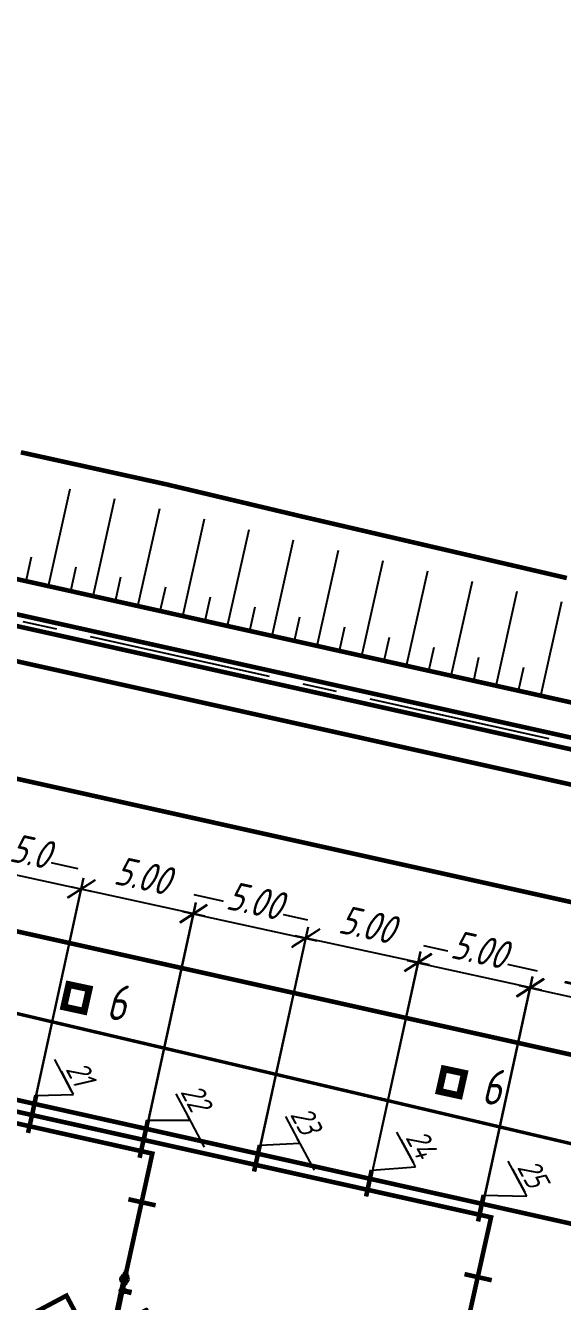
# Model space of a CAD drawing. Extents: x 5370511 to 5386565, y 1010429 to 1053793.
# Drawn here: x 5379871.5 to 5379894.9, y 1039465 to 1039520.7 of the extents above; entities that cross this region are included whole.
import ezdxf
from ezdxf import colors
from ezdxf.entities.mleader import LeaderData, LeaderLine
from ezdxf.math import Vec2, Vec3

# ---------------------------------------------------------------- set-up
doc = ezdxf.new("R2010")
doc.units = 0
doc.header["$PDMODE"] = 32
doc.header["$PDSIZE"] = 0.3
for name, pattern in [('DASHDOTX2', [50.8, 25.4, -12.7, 0, -12.7]), ('осевая2', [12.5, 8, -1.5, 1.5, -1.5]), ('Штрих 2x1', [3, 2, -1])]:
    doc.linetypes.add(name, pattern=pattern)
doc.layers.get('0').update_dxf_attribs({"linetype": 'CONTINUOUS'})
doc.layers.get('DEFPOINTS').update_dxf_attribs({"linetype": 'CONTINUOUS'})
for name, color, linetype in [('3D-MODEL', 7, 'CONTINUOUS'), ('_0', 7, 'CONTINUOUS'), ('V_КП_куст_RED-CNT-MAJ', 7, 'CONTINUOUS'), ('ГП_граница насыпи', 242, 'CONTINUOUS'), ('ГП_обвалование', 7, 'CONTINUOUS'), ('ГП_опоры_схем', 7, 'CONTINUOUS'), ('ГП_ось обвал', 1, 'осевая2'), ('ГП_Ось_проезда', 1, 'DASHDOTX2'), ('ГП_откос', 246, 'CONTINUOUS'), ('ГП_проезд', 114, 'CONTINUOUS'), ('ГП_сооружения', 7, 'CONTINUOUS'), ('ОНиГМ сооружения', 7, 'CONTINUOUS')]:
    doc.layers.add(name, color=color, linetype=linetype)
doc.layers.add('ГП_экспл', color=170, linetype='CONTINUOUS', lineweight=25)
doc.layers.add('ТХ_трубопроводы_дренаж', color=250, linetype='CONTINUOUS', lineweight=35)
doc.styles.add('ГОСТ', font='gost_ful.shx', dxfattribs={"oblique": 15})
doc.styles.add('ГОСТ_НИПИ', font='gost_nipi.shx', dxfattribs={"oblique": 15})
doc.dimstyles.new('Модель М1000-Генплан', dxfattribs={"dimtxt": 1.25, "dimasz": 1, "dimexe": 0.5, "dimexo": 0, "dimgap": 0.5, "dimtad": 1, "dimzin": 0, "dimdsep": 46, "dimtxsty": 'ГОСТ', "dimblk": 'OBLIQUE', "dimcen": 0.09, "dimdle": 0.5, "dimaunit": 1, "dimadec": 0, "dimazin": 0, "dimtfac": 1, "dimtofl": 0, "dimtmove": 1, "dimatfit": 3, "dimldrblk": 'NONE', "dimfxl": 0.18, "dimtfill": 1, "dimtolj": 1, "dimtzin": 0, "dimarcsym": 0})

# ---------------------------------------------------------------- blocks, each defined once
blk = doc.blocks.new('куст_откос')
at = {"layer": 'ГП_откос', "color": 253, "lineweight": 15}
for points, const_width, elevation in [([(61.97033138014376, 14.98424376361072), (60.79288154188544, 14.99515984999016), (57.81419626623392, 15.02277511451393), (55.85106676444411, 15.04097520373762), (53.87440081965178, 15.05930078914389), (51.88405793532729, 15.07775317179039), (50.02366443164647, 15.09500080114231), (49.88167473115027, 15.09699589386582), (47.88481985684484, 15.12505363533273), (45.86699402239174, 15.15340603888035), (44.02229798398912, 15.17932580132037), (43.82298183906823, 15.17887678137049), (41.72465031407773, 15.17414964642376), (39.62995349615812, 15.16943070013076), (37.53888195566833, 15.16471992013976)], 0.2, 49.0104566309019), ([(-5.489759081043303, 9.725621225778013), (-0.3721109107136726, 9.725621226243675), (4.745537259615958, 9.725621226243675), (9.863185431808233, 9.725621226243675), (14.98083360306919, 9.725621226243675), (20.09848177339882, 9.725621225778013), (25.21612994465977, 9.725621226243675), (30.33377811592072, 9.725621225778013), (35.45142628904432, 9.725621225778013), (40.56907446030527, 9.725621226243675), (45.68672263156623, 9.725621225778013), (50.80437080189586, 9.725621225778013), (55.92201897408813, 9.725621226243675), (61.03966714628041, 9.725621225778013), (66.15731531567872, 9.725621225778013)], 0.01, 48.90000000000066)]:
    blk.add_lwpolyline(points, dxfattribs=dict(at, const_width=const_width, elevation=elevation))
at = {"layer": 'ГП_откос', "color": 253, "linetype": 'ByBlock', "lineweight": -3}
for points in [[(39.98083903826773, 9.725621226243675), (39.98083903733641, 14.08130118716508)], [(41.98083947319537, 9.725621225778013), (41.98083947319537, 14.08490567840636)], [(43.98083990812302, 9.725621225778013), (43.98083990626037, 14.08851016871631)], [(45.98084034211934, 9.725621226243675), (45.98084034211934, 14.06656935624778)], [(47.98084077518433, 9.725621225778013), (47.98084077611566, 14.04408780392259)], [(49.98084121011198, 9.725621225778013), (49.98084121197462, 14.02160625252873)], [(51.98084164690226, 9.725621225778013), (51.98084164597094, 14.00660896068439)], [(53.98084208182991, 9.725621225778013), (53.98084207996726, 13.99177542654797)], [(55.98084251675755, 9.725621225778013), (55.9808425148949, 13.97694189148024)], [(57.98084295168519, 9.725621225778013), (57.98084294982255, 13.96210835687816)], [(59.98084338475019, 9.725621226243675), (59.98084338661283, 13.94727482227609)], [(61.98084381967783, 9.725621226243675), (61.98084381967783, 13.93252820381895)], [(38.98083881940693, 9.725621225778013), (38.98083882126957, 10.81409065518528)], [(40.98083925526589, 9.725621225778013), (40.98083925526589, 10.81499177729711)], [(42.98083969112486, 9.725621226243675), (42.98083969019353, 10.81589290034026)], [(44.98084012512118, 9.725621226243675), (44.98084012325853, 10.81366845220327)], [(46.98084055818617, 9.725621225778013), (46.9808405591175, 10.80804806435481)], [(48.98084099311382, 9.725621225778013), (48.98084099497646, 10.80242767650634)], [(50.98084142804146, 9.725621225778013), (50.9808414299041, 10.79772235173732)], [(52.9808418629691, 9.725621225778013), (52.98084186390042, 10.79401396773756)], [(54.98084229789674, 9.725621225778013), (54.98084229789674, 10.79030558420345)], [(56.98084273375571, 9.725621226243675), (56.98084273282439, 10.78659720066935)], [(58.98084316775203, 9.725621225312352), (58.9808431668207, 10.78288881666958)], [(60.98084360174835, 9.725621225778013), (60.98084360361099, 10.77918043313548)]]:
    blk.add_lwpolyline(points, dxfattribs=at)
blk = doc.blocks.new('A$C65CC1851')
at = {"layer": 'ОНиГМ сооружения', "color": 253, "lineweight": 18, "ltscale": 0.7}
for p, q in [((434.3183136330335, 4006.451989013585), (114.3183314478956, 4006.558766887843)), ((273.0587930670881, -1.997625804506242e-05), (273.815856149944, 4309.793726223783)), ((663.7984818273981, 3501.650300107081), (194.1719136876927, 3501.807005511539)), ((205.3952300720557, 2441.919567653764), (341.7879238572496, 2441.874056020286)), ((274.2705545954377, 1196.580108109687), (636.4930025052454, 1196.263340850448)), ((504.1907893313473, 1263.879066308669), (636.5155260497704, 1263.763596932928)), ((6.360904080793262e-06, 800.3791760177992), (636.1317588214297, 800.0688850834267)), ((273.1703718766221, 336.7499681817135), (635.7481826189323, 336.6289829002926))]:
    blk.add_line(p, q, dxfattribs=at)
at = {"layer": 'ОНиГМ сооружения', "color": 253, "lineweight": 50, "ltscale": 100}
for p, q in [((229.8920684871846, 4227.520214445423), (229.6697332665208, 4312.706613878603)), ((318.8920635324612, 4227.490516849153), (318.6732075091131, 4309.652273546904)), ((229.6900222572731, 3432.253946016077), (229.2121036920871, 2071.942495126103)), ((318.5990753617516, 3681.458198739012), (229.5990803165478, 3681.487896335311)), ((318.6232084946532, 3421.76547404076), (229.6232134494639, 3421.795171637059)), ((229.7445815484389, 3785.520239052159), (229.6720825860975, 3568.24988398602)), ((318.6765974317677, 3581.765465133358), (229.6766023865785, 3581.795162729628)), ((617.3636159951566, 3501.665794533765), (291.6591990735615, 3423.359586158243)), ((617.3636159951566, 3501.665794533765), (296.2549863016466, 3578.86591282353)), ((318.2493650020187, 2071.912785094813), (318.7014474263415, 3426.747471458366)), ((318.6738314062241, 3573.47603122599), (318.7445765936282, 3785.49054145586)), ((617.4043317308242, 3621.666600011231), (617.3242478913162, 3381.66531305539)), ((617.3640675462666, 3501.665956727695), (697.3640369555505, 3501.595995930955)), ((318.5899459964421, 3322.095884697861), (229.5899509512237, 3322.12558229416)), ((318.6595974613447, 3321.732414182392), (229.6596024161554, 3321.762111778662)), ((318.4495631604514, 2671.881716843433), (229.449568115233, 2671.911414439732)), ((318.1387895977532, 1851.943862519052), (229.1387945525203, 1851.973560115322)), ((253.9260859517381, 1751.996989722247), (229.1426130239852, 1752.005259493249)), ((229.1526425459015, 1411.837668426946), (229.3328651817137, 1951.942448149784)), ((318.2455459285702, 2171.881222311931), (229.2455508833227, 2171.910919908201)), ((249.3758372954326, 1699.979693703586), (249.3656229511544, 1669.368576867739)), ((297.8758202565659, 1699.960491148988), (249.3758372954326, 1699.979693703586)), ((253.9234548265231, 1744.111835123447), (253.9271253159095, 1755.111834511044)), ((253.9234548265231, 1744.111835123447), (293.9234525996144, 1744.098487889161)), ((293.9498133872985, 1823.098483491107), (253.9271253159095, 1755.111834511044)), ((253.9498156142072, 1823.111830725393), (253.9534861036227, 1834.11183011299)), ((253.9498156142072, 1823.111830725393), (293.9271230889863, 1755.098487276759)), ((253.9534861036227, 1834.11183011299), (293.9534838767431, 1834.098482878704)), ((256.8405429671548, 1699.971487995557), (256.8413993975555, 1710.264826875064)), ((256.8413993976137, 1710.264826875064), (290.4216263979615, 1710.256782203156)), ((257.4771862315829, 1834.110672681418), (257.4831872251671, 1851.121799025947)), ((257.4831872251671, 1851.121799025947), (289.8682401431288, 1851.110847400094)), ((263.9234542697523, 1744.108498314861), (263.9005477580067, 1675.4605371668)), ((273.6431722841662, 1751.990410507628), (273.6426105466089, 1751.990410695085)), ((283.923453156327, 1744.101824697689), (283.899175434708, 1675.304981001071)), ((289.8628886073566, 1834.099866191886), (289.8682401888655, 1851.110992753122)), ((290.4175509658235, 1699.963444094872), (290.4216263979615, 1710.256782203156)), ((293.9271230889863, 1755.098487276759), (293.9234525996144, 1744.098487889161)), ((318.1426080692036, 1751.975561896979), (293.9260837248876, 1751.98364248802)), ((293.9534838767431, 1834.098482878704), (293.9498133873276, 1823.098483491165)), ((297.8758212639077, 1699.96351018647), (297.8655893238902, 1669.299661027791)), ((318.2093232992047, 1951.912791775394), (318.0291563576902, 1411.974921029963)), ((371.0023224022589, 1331.548058005515), (175.9122394268488, 1061.613140803878)), ((370.9122285708727, 1061.548073036771), (176.0023332581623, 1331.613125772594)), ((176.0971159270557, 1519.144481771393), (176.0504943880951, 1331.613109702128)), ((371.0504835321626, 1331.548041935021), (176.0504943880951, 1331.613109702128)), ((370.5651297708973, 1371.548206115142), (176.0604340720456, 1371.613273360534)), ((176.0704327531712, 1411.850858882652), (370.5785618673835, 1411.802525347332)), ((176.0774659103772, 1440.154318219109), (229.159675703122, 1440.141127763403)), ((176.0871535386395, 1479.1401370081), (229.1693633313407, 1479.126946552366)), ((176.0971148480894, 1519.140141516633), (229.1793029741966, 1519.126944933727)), ((318.0631008580385, 1511.974915270461), (229.063105812791, 1512.004612866789)), ((319.0880049783445, 1440.110943914973), (370.5653408115613, 1440.093766912469)), ((319.1010138001875, 1479.096761878696), (370.6010109330091, 1479.079577314609)), ((319.1143610344734, 1519.096759651846), (370.5984040756448, 1519.079580411257)), ((370.6143581672513, 1519.079575087701), (370.5518673988408, 1331.802529801062)), ((636.5155260497704, 1263.763596932928), (371.4489047470561, 1398.995202074904)), ((636.4930025052454, 1196.263340850448), (371.6524584685394, 1061.494895010488)), ((636.4930025052454, 1196.263340850448), (371.8885761574784, 1331.494791766861)), ((636.5155260497704, 1263.763596932928), (570.0926567053102, 1230.198582326993)), ((636.5330444250139, 1316.263984328369), (636.4529605854477, 1076.262697372586)), ((636.555567969539, 1383.764240410877), (636.4754841300164, 1143.762953455036)), ((636.4930025052454, 1196.263340850448), (666.3774334937625, 1196.237206607941)), ((636.5363886594423, 1263.763578727841), (666.4208196479885, 1263.737444485276)), ((175.7421640904795, 551.9185529928072), (175.7555113247945, 591.9185507659859)), ((370.755500468862, 591.8534829988494), (175.7555113247945, 591.9185507659859)), ((175.8855819671153, 981.7240561233484), (175.8722347328439, 941.724058350228)), ((370.8722238769114, 941.6589905830915), (175.8722347328439, 941.724058350228)), ((175.8855634626525, 981.6686006904638), (175.8988921924902, 1021.613143030729)), ((370.8855711111682, 981.658988356241), (175.8855819671153, 981.7240561233484)), ((175.8989106969384, 1021.668598463642), (175.9122394268488, 1061.613140803878)), ((175.8988921924902, 1021.613143030729), (370.8988813366013, 1021.54807526365)), ((370.9122285708727, 1061.548073036771), (175.9122394268488, 1061.613140803878)), ((218.2555089587113, 591.9043693295098), (218.2644368346664, 618.6601008339203)), ((228.5396211054176, 886.7275581637223), (228.5579665195546, 941.706478129141)), ((228.6771036835562, 1009.912415902509), (228.6715533132083, 993.2786476245965)), ((317.9697403191822, 993.2488505273359), (228.6715533132083, 993.2786476245965)), ((317.9752906895592, 1009.882618805277), (228.6771036835562, 1009.912415902509)), ((636.1317588214297, 800.0688850834267), (300.0714051624527, 706.4612421800266)), ((636.1317588214297, 800.0688850834267), (300.2356407479965, 894.2641608380945)), ((317.5397275065625, 887.0315802916302), (317.5579615648167, 941.6767805328127)), ((317.9752906895592, 1009.882618805277), (317.9697403191822, 993.2488505273359)), ((328.2555028348579, 591.8676644352381), (328.2644307107548, 618.6233959396486)), ((370.7421532345907, 551.853485225729), (370.755500468862, 591.8534829988494)), ((370.8855711111682, 981.658988356241), (370.8722238769114, 941.6589905830915)), ((370.8855526067346, 981.6035329233855), (370.8988813366013, 1021.54807526365)), ((370.8988998410205, 1021.603530696535), (370.9122285708727, 1061.548073036771)), ((636.1718007411837, 920.0695285613765), (636.0917169016466, 680.0682416055351)), ((636.1317588214297, 800.0688850834267), (666.0161898099468, 800.0427508409484)), ((175.5986359203816, 121.782514034654), (175.6253303889971, 201.7825095808948)), ((175.5986359203816, 121.782514034654), (370.5986250644492, 121.7174462675466)), ((370.6119722987642, 161.7174440406088), (175.6119831547257, 161.7825118077453)), ((175.6119831547257, 161.7825118077453), (370.6119722987642, 161.7174440406088)), ((175.6119831547257, 161.7825118077453), (369.6190135498327, 161.7177753719734)), ((370.7154133644071, 471.7174267824739), (175.6253303889971, 201.7825095808948)), ((370.6253195330501, 201.7174418137583), (175.6253303889971, 201.7825095808948)), ((175.7154242203396, 471.7824945496395), (175.7287714546546, 511.782492322789)), ((370.7154133644071, 471.7174267824739), (175.7154242203396, 471.7824945495522)), ((370.6253195330501, 201.7174418137583), (175.7154242203396, 471.7824945495522)), ((175.7287714546546, 511.782492322789), (175.742118688926, 551.7824900959095)), ((370.728760598693, 511.7174245556234), (175.7287714546546, 511.782492322789)), ((370.7421532345907, 551.853485225729), (175.7421640904795, 551.9185529928072)), ((370.7421532345907, 551.853485225729), (175.7421640904795, 551.9185529928072)), ((228.4955493630841, 539.970860358444), (228.4899989927799, 523.337092080561)), ((317.7881859986956, 523.3072949833004), (228.4899989927799, 523.337092080561)), ((317.7937363690871, 539.9410632612417), (228.4955493630841, 539.970860358444)), ((236.5700706883508, 40.01216448246851), (236.5633970711933, 20.01216559583554)), ((309.5675363022019, 19.98780551011441), (236.5633970707713, 20.01216559522436)), ((236.5638219840766, 40.01630986336386), (309.5638179200905, 39.99195116083138)), ((236.5796778705844, 75.01216322521213), (236.5659273929487, 40.01216586498776)), ((309.5679612154781, 39.99194977828301), (236.5679652795079, 40.0163084808446)), ((236.5700706883799, 40.0121644824394), (309.5700666243065, 39.98780577990692)), ((309.5817454543139, 74.98780383137637), (236.5817495183437, 75.01216253396706)), ((243.1033707851893, 121.7599889956473), (243.0877712051151, 75.00999159895582)), ((303.1033674448845, 121.7399681442184), (303.0877678648103, 74.98997074749786)), ((309.5742099197232, 39.98780439735856), (309.5675363025512, 19.9878055107838)), ((309.5700666243065, 39.98780577990692), (309.5817454543139, 74.98780383137637)), ((317.7937363690871, 539.9410632612417), (317.7881859986956, 523.3072949833004)), ((370.5986250644492, 121.7174462675466), (370.6253195330501, 201.7174418137583)), ((370.7154133644362, 471.7174267825321), (370.728760598693, 511.7174245556234)), ((370.728760598693, 511.7174245556234), (370.7421078329935, 551.7174223288021)), ((635.7481826187868, 336.6289829003508), (370.9074671812414, 201.664540512953)), ((635.7481826187868, 336.6289829003508), (371.1435848701803, 471.6644372693263)), ((635.7882245387009, 456.6296263782133), (635.7081406991347, 216.628339422401)), ((635.7481826188159, 336.6289829002344), (665.6326136073621, 336.6028486576979))]:
    blk.add_line(p, q, dxfattribs=at)
at = {"layer": 'ОНиГМ сооружения', "color": 253, "lineweight": 50, "ltscale": 0.7}
for p, q in [((354.1269276867097, 3501.385616378131), (354.1534106046165, 3501.385607541306)), ((293.6689526504488, 2796.529536339745), (253.668954877241, 2796.542883574031)), ((293.712593002012, 2996.545408895763), (253.7125952287752, 2996.558756130078)), ((293.80252307716, 3196.823459256964), (253.8025253039086, 3196.836806491192)), ((311.5615199832246, 1788.670643430785), (236.5749935987405, 1788.641117753577)), ((273.6160439696978, 1672.522437656415), (273.6757136842061, 1851.116323212977)), ((318.1031427809794, 1631.975568384776), (229.103147735761, 1632.005265981017))]:
    blk.add_line(p, q, dxfattribs=at)
at = {"layer": 'ОНиГМ сооружения', "color": 253, "lineweight": 50}
for p, q in [((205.4235929449351, 2526.919562921685), (205.36686719922, 2356.919572385843)), ((229.0632165691932, 2356.911665367254), (205.36686719922, 2356.919572385843)), ((229.1199423148937, 2526.911655903095), (205.4235929449351, 2526.919562921685)), ((341.7595609843993, 2356.874060752336), (318.0632116144698, 2356.881967770983)), ((341.8162867301289, 2526.874051288236), (319.0202403408475, 2526.881657892955)), ((341.8162867301289, 2526.874051288236), (341.7595609843993, 2356.874060752336))]:
    blk.add_line(p, q, dxfattribs=at)
at = {"layer": 'ОНиГМ сооружения', "color": 253, "lineweight": 50, "ltscale": 100}
for points in [[(169.277619321394, 3884.540421232523), (379.3590257594769, 4128.47033466876)], [(379.2776076303562, 3884.470348252536), (169.3590374504856, 4128.540407648776)]]:
    blk.add_lwpolyline(points, dxfattribs=at)
at = {"layer": 'ОНиГМ сооружения', "color": 253, "lineweight": 50}
for points in [[(169.3680468336242, 4155.540406145621), (379.3680351426301, 4155.470333165664), (379.3590257594769, 4128.47033466876), (169.3590374504856, 4128.540407648776)], [(169.3770562167629, 4182.540404642525), (379.3770445257542, 4182.470331662509), (379.3680351426301, 4155.470333165664), (169.3680468336242, 4155.540406145621)], [(169.2596005551168, 3830.540424238774), (379.2595888641081, 3830.470351258758), (379.2685982472758, 3857.470349755662), (169.2686099382699, 3857.540422735648)], [(169.2686099382699, 3857.540422735648), (379.2685982472758, 3857.470349755662), (379.2776076303562, 3884.470348252536), (169.277619321394, 3884.540421232523)], [(168.6920862088446, 2011.962686158309), (378.6920745177777, 2011.892613178294), (378.6820640920923, 1981.892614848446), (168.6820757830283, 1981.962687828403)], [(168.7020966345153, 2041.962684488157), (378.7020849434775, 2041.892611508141), (378.6920745177777, 2011.892613178294), (168.6920862088446, 2011.962686158309)]]:
    blk.add_lwpolyline(points, close=True, dxfattribs=at)
for points in [[(334.3770470309973, 4182.485347301146), (318.8920635324321, 4227.490516849153), (229.8920684871846, 4227.520214445423), (214.3770537115488, 4182.525389003917)], [(334.2595913693076, 3830.485366897396), (318.7445765936282, 3785.49054145586), (229.7445815484389, 3785.520239052159), (214.2595980499027, 3830.525408600224)], [(333.6820665973064, 1981.907630486996), (318.1720570345351, 1951.912804210471), (229.1720619892585, 1951.942501806712), (213.6820732778724, 1981.947672189883)], [(333.7020874487207, 2041.907627146749), (318.2120987373637, 2071.912797529891), (229.2121036920871, 2071.942495126103), (213.7020941292867, 2041.947668849549)]]:
    blk.add_lwpolyline(points, dxfattribs=at)
at = {"layer": 'ОНиГМ сооружения', "color": 253, "lineweight": 50, "ltscale": 100}
blk.add_lwpolyline([(434.24132480403, -172.6700558683507), (-655.4082457076822, 1132.191551155048), (1493.775577624916, 2926.908490821385), (2583.425148136657, 1622.046883798045)], close=True, dxfattribs=at)
for centre, radius in [((274.5927105518931, 4006.844807974325), 160), ((274.1499054405722, 3501.780318385165), 79.97799620540171), ((274.1499054405722, 3501.780318385165), 52.44475474346836), ((274.1499054405722, 3501.780318385165), 36.52771521446993), ((273.668953763874, 2796.536209956917), 20.0000000000291), ((273.712594115379, 2996.552082512935), 20.0000000000291), ((273.802524190527, 3196.830132874078), 20.0000000000291), ((273.3250783554686, 800.3860052749224), 97.49999999997088)]:
    blk.add_circle(centre, radius, dxfattribs=at)
for centre, radius, start, end in [((273.562587814813, 1632.022132707818), 44.49999999999999, 359.9808816765033, 179.9808813129825), ((274.0681118312059, 1789.024035692681), 37.49507355567766, 120.5543972184455, 239.2817281779408), ((274.0681118312059, 1789.024035692681), 37.49507355567766, 300.3384556097772, 59.74894497260394), ((275.7805462395772, 797.6492997129681), 275.7940506979652, 111.2304638229099, 179.4328632383517), ((275.783270858723, 803.1238023895712), 275.7969215763479, 180.5701952812373, 248.7313309546304), ((273.7238275106065, 800.3858722199511), 190.0000000000331, 120.9954878267041, 180.0104438879048), ((273.7238275106065, 800.3858722199511), 189.9999999999979, 180.0104438879048, 344.6728989496829), ((273.7238275105919, 800.3858722199802), 272.4999999999999, 290.8561588891491, 354.5885770036567), ((273.7238275106065, 800.3858722199511), 189.9999999999979, 15.22685054395937, 59.24647219815556), ((273.7238275105919, 800.3858722199802), 272.4999999999999, 5.311186511845752, 69.10560410118845), ((273.0732447927585, 43.31000073542236), 43.31002312284319, 212.5429526077698, 327.4188103810236)]:
    blk.add_arc(centre, radius, start, end, dxfattribs=at)
blk.add_spline([(229.8155336661439, 4312.791225858469), (256.3139053254272, 4321.638871287578), (295.5708825115289, 4300.259082018223), (318.6732075090986, 4309.652273546846), (319.0597445426101, 4309.425809421198)], degree=3, dxfattribs=at)
blk = doc.blocks.new('22')
at = {"layer": 'ОНиГМ сооружения', "color": 253, "lineweight": 18}
for p, q in [((-424.9234061357565, -5.590775122866035), (-424.9234061376192, 11.40922487527132)), ((-421.9227852644399, 8.909224869683385), (-409.9300340842456, 8.909224828705192))]:
    blk.add_line(p, q, dxfattribs=at)
at = {"layer": 'ОНиГМ сооружения', "color": 253, "linetype": 'Штрих 2x1', "const_width": 0.2000000000000001}
blk.add_lwpolyline([(-421.9234051085077, 12.15922609437257), (-409.9234048882499, 12.15922483056784), (-409.9221652047709, 5.659226330928504), (-421.9221654250287, 5.659226325340569)], close=True, dxfattribs=at)
at = {"layer": 'ОНиГМ сооружения', "color": 253, "const_width": 0.2000000000000001}
blk.add_lwpolyline([(-427.9234061357565, -5.59077512472868), (-421.9234061348252, -5.590775121003389), (-421.9234048621729, 8.415901479311287), (-427.9234060808085, 8.411362650804222)], close=True, dxfattribs=at)
at = {"layer": 'ОНиГМ сооружения', "lineweight": 30}
blk.add_circle((-424.9234061348252, 8.909224879927933), 0.4999999999999999, dxfattribs=at)
at = {"layer": 'ОНиГМ сооружения', "color": 253, "ltscale": 100, "xscale": 0.001, "yscale": 0.001, "zscale": 0.001, "rotation": 49.75852423724896}
blk.add_blockref('A$C65CC1851', (-424.4896373949014, 8.184060024097562), dxfattribs=at)
blk = doc.blocks.new('77')
at = {"layer": 'ГП_опоры_схем', "color": 1, "const_width": 0.2}
for points in [[(42.94443177292123, 60.69610118679702), (43.54089150810614, 60.19527380354702)], [(39.68691839184612, 56.90194440539926), (40.28337812749669, 56.40111702308059)], [(36.43046111194417, 53.1080042636022), (37.02692084736191, 52.6071768803522)], [(33.17347578098997, 49.31451747845858), (33.76993551617488, 48.81369009520859)], [(29.93175561446697, 45.52193422242999), (30.52821534965187, 45.02110683917999)]]:
    blk.add_lwpolyline(points, dxfattribs=at)
at = {"layer": 'ГП_опоры_схем', "color": 253, "const_width": 0.2}
for points in [[(43.84677813528106, 59.93741028942168), (43.39130301121622, 60.32797707337886)], [(46.39080901397392, 59.258804442361), (45.5983382309787, 58.33477791585028)], [(40.58972841035575, 56.13982514571398), (40.13425328582525, 56.53039192873985)], [(37.33267868473195, 52.34224000107497), (36.87720356043428, 52.73280678596348)], [(34.45517876464874, 48.21912888716906), (33.62015383527614, 48.93522164132446)], [(34.45517876464874, 48.21912888716906), (33.62015383527614, 48.93522164132446)], [(31.21118529723026, 44.43676680140197), (30.37616036785766, 45.15285955555737)]]:
    blk.add_lwpolyline(points, dxfattribs=at)
at = {"layer": 'ГП_опоры_схем', "color": 253, "const_width": 0.2, "elevation": 5.528369532349086e-10}
blk.add_lwpolyline([(36.61537308804691, 47.86105083953589), (35.82290230505168, 46.9370243139565)], dxfattribs=at)
at = {"layer": 'ГП_сооружения', "lineweight": 30, "const_width": 0.2999999999999998}
for points in [[(37.27684681466781, 61.76433562953025), (37.85964250890538, 62.45785180665553), (38.62080796109512, 61.8019143184647), (38.03523613698781, 61.11078821960837)], [(26.332627606811, 49.05279342085123), (26.91542330104858, 49.74630959704518), (27.67658875277266, 49.09037210978568), (27.09101693052799, 48.39924601558596)]]:
    blk.add_lwpolyline(points, close=True, dxfattribs=at)
at = {"layer": 'ТХ_трубопроводы_дренаж', "color": 84, "ltscale": 5, "const_width": 0.2000000000000001}
blk.add_lwpolyline([(-23.32947281375527, -17.09355361573398), (53.35986332106404, 72.22959899157286)], dxfattribs=at)
at = {"layer": 'ТХ_трубопроводы_дренаж', "color": 253, "ltscale": 5, "const_width": 0.2000000000000001}
for points in [[(-31.15869610849768, -27.05505161453038), (43.95464348280802, 60.52399278059602), (51.02646204875782, 54.45875293575227)], [(-30.68319801660255, -27.26870585139841), (34.55475944885984, 48.79605180770159), (41.26497985702008, 43.07377681974322)]]:
    blk.add_lwpolyline(points, dxfattribs=at)
at = {"layer": '_0', "lineweight": 15}
blk.add_blockref('22', (466.1883859920781, 34.16455193981528), dxfattribs=at)
blk = doc.blocks.new('_None')
blk = doc.blocks.new('_Oblique')
at = {"color": 0, "linetype": 'ByBlock', "lineweight": -2}
blk.add_line((-0.5, -0.5), (0.5, 0.5), dxfattribs=at)
blk = doc.blocks.new('*D346')
at = {"layer": '_0', "color": 0, "lineweight": -2, "transparency": 16777216}
for p, q in [((5379867.049851435, 1039474.781332606), (5379869.188397881, 1039484.596816128)), ((5379868.593418427, 1039484.214717384), (5379874.450068573, 1039482.938700943)), ((5379871.929423385, 1039473.718196875), (5379874.067969831, 1039483.533680397))]:
    blk.add_line(p, q, dxfattribs=at)
at = {"layer": 'DEFPOINTS', "color": 0, "lineweight": 15, "transparency": 16777216}
for p in [(5379873.961529476, 1039483.045141297), (5379867.049851435, 1039474.781332604), (5379871.929423385, 1039473.718196874)]:
    blk.add_point(p, dxfattribs=at)
at = {"layer": '_0', "color": 0, "lineweight": -2, "transparency": 16777216}
for p, rotation in [((5379869.081957526, 1039484.108277029), 167.7087771275429), ((5379873.961529476, 1039483.045141299), 347.7087771275428)]:
    blk.add_blockref('_Oblique', p, dxfattribs=dict(at, rotation=rotation))
at = {"layer": '_0', "color": 0, "lineweight": 15, "transparency": 16777216, "insert": (5379871.753415356, 1039484.692422394), "char_height": 1.25, "attachment_point": 5, "rotation": 347.7087771275429, "style": 'ГОСТ', "bg_fill": 3, "box_fill_scale": 1.1, "bg_fill_color": 256, "bg_fill_true_color": 13158600, "bg_fill_transparency": 0}
blk.add_mtext('\\A1;5.0', dxfattribs=at)
blk = doc.blocks.new('*D353')
at = {"layer": '_0', "color": 0, "lineweight": -2, "transparency": 16777216}
for p, q in [((5379871.945762007, 1039473.7146371), (5379874.084308453, 1039483.530120623)), ((5379873.489328999, 1039483.14802188), (5379879.345979147, 1039481.872005438)), ((5379876.825333957, 1039472.651501369), (5379878.963880403, 1039482.466984892))]:
    blk.add_line(p, q, dxfattribs=at)
at = {"layer": 'DEFPOINTS', "color": 0, "lineweight": 15, "transparency": 16777216}
for p in [(5379878.857440048, 1039481.978445792), (5379871.945762007, 1039473.7146371), (5379876.825333957, 1039472.651501368)]:
    blk.add_point(p, dxfattribs=at)
at = {"layer": '_0', "color": 0, "lineweight": -2, "transparency": 16777216, "rotation": 167.7087771226623}
blk.add_blockref('_Oblique', (5379873.977868098, 1039483.041581525), dxfattribs=at)
at = {"layer": '_0', "color": 0, "lineweight": 15, "transparency": 16777216, "insert": (5379876.649325934, 1039483.62572689), "char_height": 1.25, "attachment_point": 5, "rotation": 347.70877712266224, "style": 'ГОСТ', "bg_fill": 3, "box_fill_scale": 1.1, "bg_fill_color": 256, "bg_fill_true_color": 13158600, "bg_fill_transparency": 0}
blk.add_mtext('\\A1;5.00', dxfattribs=at)
at = {"layer": '_0', "color": 0, "lineweight": -2, "transparency": 16777216, "rotation": 347.7087771226623}
blk.add_blockref('_Oblique', (5379878.857440048, 1039481.978445794), dxfattribs=at)
blk = doc.blocks.new('*D354')
at = {"layer": '_0', "color": 0, "lineweight": -2, "transparency": 16777216}
for p, q in [((5379876.835943792, 1039472.621647638), (5379878.974490236, 1039482.43713116)), ((5379878.379510784, 1039482.055032417), (5379884.236160929, 1039480.779015976)), ((5379881.715515741, 1039471.558511907), (5379883.854062187, 1039481.37399543))]:
    blk.add_line(p, q, dxfattribs=at)
at = {"layer": 'DEFPOINTS', "color": 0, "lineweight": 15, "transparency": 16777216}
for p in [(5379883.747621831, 1039480.885456331), (5379876.835943792, 1039472.621647638), (5379881.715515741, 1039471.558511907)]:
    blk.add_point(p, dxfattribs=at)
at = {"layer": '_0', "color": 0, "lineweight": -2, "transparency": 16777216, "rotation": 167.7087771267343}
blk.add_blockref('_Oblique', (5379878.868049881, 1039481.948592062), dxfattribs=at)
at = {"layer": '_0', "color": 0, "lineweight": 15, "transparency": 16777216, "insert": (5379881.539507721, 1039482.532737429), "char_height": 1.25, "attachment_point": 5, "rotation": 347.70877712673433, "style": 'ГОСТ', "bg_fill": 3, "box_fill_scale": 1.1, "bg_fill_color": 256, "bg_fill_true_color": 13158600, "bg_fill_transparency": 0}
blk.add_mtext('\\A1;5.00', dxfattribs=at)
at = {"layer": '_0', "color": 0, "lineweight": -2, "transparency": 16777216, "rotation": 347.7087771267343}
blk.add_blockref('_Oblique', (5379883.747621831, 1039480.885456331), dxfattribs=at)
blk = doc.blocks.new('*D355')
at = {"layer": '_0', "color": 0, "lineweight": -2, "transparency": 16777216}
for p, q in [((5379881.737583156, 1039471.581246088), (5379883.876129603, 1039481.39672961)), ((5379883.281150148, 1039481.014630866), (5379889.137800295, 1039479.738614425)), ((5379886.617155105, 1039470.518110357), (5379888.755701552, 1039480.333593879))]:
    blk.add_line(p, q, dxfattribs=at)
at = {"layer": 'DEFPOINTS', "color": 0, "lineweight": 15, "transparency": 16777216}
for p in [(5379888.649261197, 1039479.84505478), (5379881.737583156, 1039471.581246087), (5379886.617155105, 1039470.518110357)]:
    blk.add_point(p, dxfattribs=at)
at = {"layer": '_0', "color": 0, "lineweight": -2, "transparency": 16777216, "rotation": 167.7087771198177}
blk.add_blockref('_Oblique', (5379883.769689247, 1039480.908190511), dxfattribs=at)
at = {"layer": '_0', "color": 0, "lineweight": 15, "transparency": 16777216, "insert": (5379886.441147085, 1039481.492335878), "char_height": 1.25, "attachment_point": 5, "rotation": 347.70877711981774, "style": 'ГОСТ', "bg_fill": 3, "box_fill_scale": 1.1, "bg_fill_color": 256, "bg_fill_true_color": 13158600, "bg_fill_transparency": 0}
blk.add_mtext('\\A1;5.00', dxfattribs=at)
at = {"layer": '_0', "color": 0, "lineweight": -2, "transparency": 16777216, "rotation": 347.7087771198177}
blk.add_blockref('_Oblique', (5379888.649261196, 1039479.84505478), dxfattribs=at)
blk = doc.blocks.new('*D356')
at = {"layer": '_0', "color": 0, "lineweight": -2, "transparency": 16777216}
for p, q in [((5379886.627764939, 1039470.488256625), (5379888.766311387, 1039480.303740147)), ((5379888.171331934, 1039479.921641403), (5379894.027982079, 1039478.64562496)), ((5379891.507336888, 1039469.425120893), (5379893.645883337, 1039479.240604414))]:
    blk.add_line(p, q, dxfattribs=at)
at = {"layer": 'DEFPOINTS', "color": 0, "lineweight": 15, "transparency": 16777216}
for p in [(5379893.539442981, 1039478.752065315), (5379886.62776494, 1039470.488256625), (5379891.507336888, 1039469.425120892)]:
    blk.add_point(p, dxfattribs=at)
at = {"layer": '_0', "color": 0, "lineweight": -2, "transparency": 16777216, "rotation": 167.7087771116736}
blk.add_blockref('_Oblique', (5379888.659871032, 1039479.815201048), dxfattribs=at)
at = {"layer": '_0', "color": 0, "lineweight": 15, "transparency": 16777216, "insert": (5379891.331328866, 1039480.399346417), "char_height": 1.25, "attachment_point": 5, "rotation": 347.70877711167356, "style": 'ГОСТ', "bg_fill": 3, "box_fill_scale": 1.1, "bg_fill_color": 256, "bg_fill_true_color": 13158600, "bg_fill_transparency": 0}
blk.add_mtext('\\A1;5.00', dxfattribs=at)
at = {"layer": '_0', "color": 0, "lineweight": -2, "transparency": 16777216, "rotation": 347.7087771116736}
blk.add_blockref('_Oblique', (5379893.539442981, 1039478.752065316), dxfattribs=at)
blk = doc.blocks.new('*D357')
at = {"layer": '_0', "color": 0, "lineweight": -2, "transparency": 16777216}
for p, q in [((5379891.517946726, 1039469.395267163), (5379893.656493173, 1039479.210750685)), ((5379893.061513719, 1039478.828651941), (5379898.918163865, 1039477.5526355)), ((5379896.397518675, 1039468.332131431), (5379898.536065122, 1039478.147614953))]:
    blk.add_line(p, q, dxfattribs=at)
at = {"layer": 'DEFPOINTS', "color": 0, "lineweight": 15, "transparency": 16777216}
for p in [(5379898.429624766, 1039477.659075854), (5379891.517946727, 1039469.395267162), (5379896.397518676, 1039468.332131431)]:
    blk.add_point(p, dxfattribs=at)
at = {"layer": '_0', "color": 0, "lineweight": -2, "transparency": 16777216, "rotation": 167.7087771177817}
blk.add_blockref('_Oblique', (5379893.550052817, 1039478.722211586), dxfattribs=at)
at = {"layer": '_0', "color": 0, "lineweight": 15, "transparency": 16777216, "insert": (5379896.221510654, 1039479.306356953), "char_height": 1.25, "attachment_point": 5, "rotation": 347.70877711778166, "style": 'ГОСТ', "bg_fill": 3, "box_fill_scale": 1.1, "bg_fill_color": 256, "bg_fill_true_color": 13158600, "bg_fill_transparency": 0}
blk.add_mtext('\\A1;5.00', dxfattribs=at)
at = {"layer": '_0', "color": 0, "lineweight": -2, "transparency": 16777216, "rotation": 347.7087771177817}
blk.add_blockref('_Oblique', (5379898.429624766, 1039477.659075855), dxfattribs=at)

msp = doc.modelspace()

# ---------------------------------------------------------------- linework, layer by layer
at = {"layer": '3D-MODEL', "color": 253, "lineweight": 15}
msp.add_polyline3d([(5379763.211092358, 1039520.604086512, 48.90000000000066), (5379763.211094262, 1039520.604086088, 48.9), (5379933.050564048, 1039482.781249242, 48.90000000000158), (5379926.093618904, 1039451.541818978, 49.13999999999839), (5379917.051942101, 1039410.941120514, 49.29999999995212), (5379886.939612404, 1039417.647065109, 49.30000000000111), (5379821.5417327, 1039432.211011852, 49.30000000000037), (5379756.973280472, 1039446.590249123, 49.30000000000037), (5379759.36437886, 1039457.327224884, 49.24999999999957), (5379749.603568804, 1039459.500933544, 49.24999999999956), (5379756.254151449, 1039489.364666275, 49.09999999999969)], close=True, dxfattribs=at)
at = {"layer": 'V_КП_куст_RED-CNT-MAJ', "color": 40, "lineweight": 15, "const_width": 0.15, "elevation": 49}
msp.add_lwpolyline([(5379930.151836905, 1039469.764819965), (5379922.87442618, 1039468.394587084), (5379916.289906364, 1039467.153352813), (5379903.836373996, 1039469.926721312), (5379777.427464971, 1039499.632688846), (5379767.544226262, 1039502.108078629), (5379765.834590768, 1039503.189634673), (5379759.732622855, 1039504.984376181)], dxfattribs=at)
at = {"layer": 'ГП_граница насыпи', "color": 253}
msp.add_lwpolyline([(5379763.211092358, 1039520.604086512), (5379933.050564048, 1039482.781249242), (5379917.051942101, 1039410.941120514), (5379756.973280472, 1039446.590249123), (5379759.36437886, 1039457.327224884), (5379749.603568804, 1039459.500933544)], close=True, dxfattribs=at)
at = {"layer": 'ГП_обвалование', "color": 253, "const_width": 0.2}
for points in [[(5379763.211092358, 1039520.604086512), (5379933.050564048, 1039482.781249242), (5379917.051942101, 1039410.941120514), (5379756.973280472, 1039446.590249123), (5379759.36437886, 1039457.327224884), (5379749.603568804, 1039459.500933544)], [(5379764.349166546, 1039518.813894582), (5379931.260372118, 1039481.643175054), (5379915.913867912, 1039412.731312443), (5379758.763472401, 1039447.72832331), (5379761.15457079, 1039458.465299071), (5379751.393760733, 1039460.639007731)], [(5379764.728524607, 1039518.21716394), (5379930.663641475, 1039481.263816993), (5379915.534509853, 1039413.328043087), (5379759.360203044, 1039448.107681372), (5379761.751301431, 1039458.844657133), (5379751.990491375, 1039461.018365793)], [(5379765.866598794, 1039516.426972009), (5379928.873449543, 1039480.125742805), (5379914.396435665, 1039415.118235016), (5379761.150394974, 1039449.24575556), (5379763.541493362, 1039459.982731321), (5379753.780683305, 1039462.15643998)]]:
    msp.add_lwpolyline(points, close=True, dxfattribs=at)
at = {"layer": 'ГП_ось обвал', "color": 253}
msp.add_lwpolyline([(5379764.538845575, 1039518.515529261), (5379930.962006796, 1039481.453496023), (5379915.724188883, 1039413.029677765), (5379759.061837723, 1039447.918002341), (5379761.452936111, 1039458.654978102), (5379751.692126054, 1039460.828686762)], close=True, dxfattribs=at)
at = {"layer": 'ГП_Ось_проезда', "color": 253, "ltscale": 0.2}
msp.add_lwpolyline([(5379760.557248451, 1039470.73379925), (5379768.708722563, 1039507.337125192), (5379921.954656829, 1039473.209663687), (5379913.803182715, 1039436.606337748)], close=True, dxfattribs=at)
at = {"layer": 'ГП_проезд', "color": 253, "const_width": 0.2}
msp.add_lwpolyline([(5379765.583250069, 1039462.187596411), (5379755.813104722, 1039464.363500284), (5379766.242900648, 1039511.215898094), (5379925.833405472, 1039475.675487734), (5379916.26900918, 1039432.727585297), (5379900.538387608, 1039436.23071831, 0.4134332961941753), (5379893.381115825, 1039431.694023446), (5379893.143758839, 1039430.63449859), (5379886.799182341, 1039432.04742077), (5379887.029505293, 1039433.07575203, 0.4149942592872639), (5379882.480705225, 1039440.252121466), (5379835.156030585, 1039450.791214575, 0.4142135623195276), (5379827.995262576, 1039446.238918283), (5379827.770474794, 1039445.229532689), (5379821.44470617, 1039446.638266399, 0.3099728372466951), (5379817.347134067, 1039450.659868116), (5379765.583250069, 1039462.187596411)], format="xyb", dxfattribs=at)
msp.add_lwpolyline([(5379765.740234216, 1039479.056161118), (5379769.870314433, 1039497.601846263, -0.4142134793430193), (5379777.031080781, 1039502.154142926), (5379912.219373109, 1039472.048070196, -0.4142136454082741), (5379916.771671062, 1039464.887301819), (5379912.641590845, 1039446.341616675, -0.4142134793289701), (5379905.480824498, 1039441.789320014), (5379770.292532169, 1039471.895392741, -0.4142136454057272)], format="xyb", close=True, dxfattribs=at)

# ---------------------------------------------------------------- block references
at = {"layer": '_0', "lineweight": 15, "rotation": 298.0491553101125}
msp.add_blockref('77', (5379817.751633399, 1039479.044894789), dxfattribs=at)
at = {"layer": 'ГП_откос', "color": 253, "lineweight": 15, "rotation": 347.4452412677718}
msp.add_blockref('куст_откос', (5379831.394122339, 1039495.456021305), dxfattribs=at)

# ---------------------------------------------------------------- texts
at = {"layer": 'ГП_экспл', "color": 0, "style": 'ГОСТ', "oblique": 15}
for p in [(5379875.044692978, 1039477.315134891, -1.801899746256552e-05), (5379891.407809581, 1039473.626287317, -1.801899746256552e-05)]:
    msp.add_text('6', height=1.5, rotation=0.8953654390329426, dxfattribs=at).set_placement(p)

# ---------------------------------------------------------------- leaders
at = {"layer": '_0', "color": 4, "lineweight": 15}
ml = msp.add_multileader_mtext('Standard', dxfattribs=at)
ml.set_content('\\L{\\L21}', color=4, style='ГОСТ_НИПИ')
ml.set_leader_properties()
ml.set_arrow_properties(name='NONE')
ml.build(insert=Vec2(0, 0))
ml.multileader.update_dxf_attribs({"text_left_attachment_type": 8, "text_right_attachment_type": 8, "dogleg_length": 0.2, "arrow_head_size": 0})
ctx = ml.context
ctx.base_point, ctx.char_height, ctx.arrow_head_size, ctx.landing_gap_size, ctx.plane_origin, ctx.plane_x_axis, ctx.plane_y_axis = Vec3(5379872.862665742, 1039475.50629196), 1, 0, 0, Vec3(5379872.001542206, 1039474.03451716), Vec3(0.4702288900906857, -0.8825444979852755), Vec3(0.8825444979852755, 0.4702288900906857)
ctx.left_attachment, ctx.right_attachment, ctx.text_align_type = 8, 8, 2
notes = []
notes.append((ctx, [(1, (1, 1, 0), (5379873.626830972, 1039474.072075913), (-0.4702288900906857, 0.8825444979852755), 0.2000000000000001, [(0, [(5379872.001542206, 1039474.03451716)], 0, [])])]))
ctx.mtext.insert, ctx.mtext.text_direction, ctx.mtext.rotation, ctx.mtext.alignment, ctx.mtext.flow_direction = Vec3(5379874.591838592, 1039474.812859481), Vec3(0.4702288900906857, -0.8825444979852755), 5.201939092949404, 3, 5
ml = msp.add_multileader_mtext('Standard', dxfattribs=at)
ml.set_content('\\L{\\L22}', color=4, style='ГОСТ_НИПИ')
ml.set_leader_properties()
ml.set_arrow_properties(name='NONE')
ml.build(insert=Vec2(0, 0))
ml.multileader.update_dxf_attribs({"text_left_attachment_type": 8, "text_right_attachment_type": 8, "dogleg_length": 0.2, "arrow_head_size": 0})
ctx = ml.context
ctx.base_point, ctx.char_height, ctx.arrow_head_size, ctx.landing_gap_size, ctx.plane_origin, ctx.plane_x_axis, ctx.plane_y_axis = Vec3(5379877.843572097, 1039474.562461414), 1, 0, 0, Vec3(5379876.873016167, 1039472.956937078), Vec3(0.4702288900906857, -0.8825444979852755), Vec3(0.8825444979852755, 0.4702288900906857)
ctx.left_attachment, ctx.right_attachment, ctx.text_align_type = 8, 8, 2
notes.append((ctx, [(1, (1, 1, 0), (5379878.700336209, 1039472.95445206), (-0.4702288900906857, 0.8825444979852755), 0.2000000000000001, [(0, [(5379876.873016167, 1039472.956937078)], 0, [])])]))
ctx.mtext.insert, ctx.mtext.text_direction, ctx.mtext.rotation, ctx.mtext.alignment, ctx.mtext.flow_direction = Vec3(5379879.665343829, 1039473.695235628), Vec3(0.4702288900906857, -0.8825444979852755), 5.201939092949404, 3, 5
ml = msp.add_multileader_mtext('Standard', dxfattribs=at)
ml.set_content('\\L{\\L23}', color=4, style='ГОСТ_НИПИ')
ml.set_leader_properties()
ml.set_arrow_properties(name='NONE')
ml.build(insert=Vec2(0, 0))
ml.multileader.update_dxf_attribs({"text_left_attachment_type": 8, "text_right_attachment_type": 8, "dogleg_length": 0.2, "arrow_head_size": 0})
ctx = ml.context
ctx.base_point, ctx.char_height, ctx.arrow_head_size, ctx.landing_gap_size, ctx.plane_origin, ctx.plane_x_axis, ctx.plane_y_axis = Vec3(5379882.61402988, 1039473.598505004), 1, 0, 0, Vec3(5379881.752465655, 1039471.866309675), Vec3(0.4702288900906857, -0.8825444979852755), Vec3(0.8825444979852755, 0.4702288900906857)
ctx.left_attachment, ctx.right_attachment, ctx.text_align_type = 8, 8, 2
notes.append((ctx, [(1, (1, 1, 0), (5379883.492393555, 1039471.949956722), (-0.4702288900906857, 0.8825444979852755), 0.2000000000000001, [(0, [(5379881.752465655, 1039471.866309675)], 0, [])])]))
ctx.mtext.insert, ctx.mtext.text_direction, ctx.mtext.rotation, ctx.mtext.alignment, ctx.mtext.flow_direction = Vec3(5379884.457401175, 1039472.690740289), Vec3(0.4702288900906857, -0.8825444979852755), 5.201939092949404, 3, 5
ml = msp.add_multileader_mtext('Standard', dxfattribs=at)
ml.set_content('\\L{\\L24}', color=4, style='ГОСТ_НИПИ')
ml.set_leader_properties()
ml.set_arrow_properties(name='NONE')
ml.build(insert=Vec2(0, 0))
ml.multileader.update_dxf_attribs({"text_left_attachment_type": 8, "text_right_attachment_type": 8, "dogleg_length": 0.2, "arrow_head_size": 0})
ctx = ml.context
ctx.base_point, ctx.char_height, ctx.arrow_head_size, ctx.landing_gap_size, ctx.plane_origin, ctx.plane_x_axis, ctx.plane_y_axis = Vec3(5379887.764176455, 1039472.374856214), 1, 0, 0, Vec3(5379886.632066946, 1039470.776361482), Vec3(0.4702288900906857, -0.8825444979852755), Vec3(0.8825444979852755, 0.4702288900906857)
ctx.left_attachment, ctx.right_attachment, ctx.text_align_type = 8, 8, 2
notes.append((ctx, [(1, (1, 1, 0), (5379888.545342097, 1039470.908733112), (-0.4702288900906857, 0.8825444979852755), 0.2000000000000001, [(0, [(5379886.632066946, 1039470.776361482)], 0, [])])]))
ctx.mtext.insert, ctx.mtext.text_direction, ctx.mtext.rotation, ctx.mtext.alignment, ctx.mtext.flow_direction = Vec3(5379889.510349717, 1039471.64951668), Vec3(0.4702288900906857, -0.8825444979852755), 5.201939092949404, 3, 5
ml = msp.add_multileader_mtext('Standard', dxfattribs=at)
ml.set_content('\\L{\\L25}', color=4, style='ГОСТ_НИПИ')
ml.set_leader_properties()
ml.set_arrow_properties(name='NONE')
ml.build(insert=Vec2(0, 0))
ml.multileader.update_dxf_attribs({"text_left_attachment_type": 8, "text_right_attachment_type": 8, "dogleg_length": 0.2, "arrow_head_size": 0})
ctx = ml.context
ctx.base_point, ctx.char_height, ctx.arrow_head_size, ctx.landing_gap_size, ctx.plane_origin, ctx.plane_x_axis, ctx.plane_y_axis = Vec3(5379892.521522567, 1039471.278631135), 1, 0, 0, Vec3(5379891.512356039, 1039469.685583102), Vec3(0.4702288900906857, -0.8825444979852755), Vec3(0.8825444979852755, 0.4702288900906857)
ctx.left_attachment, ctx.right_attachment, ctx.text_align_type = 8, 8, 2
notes.append((ctx, [(1, (1, 1, 0), (5379893.399886242, 1039469.630082852), (-0.4702288900906857, 0.8825444979852755), 0.2000000000000001, [(0, [(5379891.512356039, 1039469.685583102)], 0, [])])]))
ctx.mtext.insert, ctx.mtext.text_direction, ctx.mtext.rotation, ctx.mtext.alignment, ctx.mtext.flow_direction = Vec3(5379894.364893862, 1039470.37086642), Vec3(0.4702288900906857, -0.8825444979852755), 5.201939092949404, 3, 5
for ctx, leaders in notes:
    for number, flags, end, landing, length, lines in leaders:
        leader = LeaderData()
        leader.index, (leader.has_last_leader_line, leader.has_dogleg_vector, leader.attachment_direction) = number, flags
        leader.last_leader_point, leader.dogleg_vector, leader.dogleg_length = Vec3(end), Vec3(landing), length
        for number, points, colour, breaks in lines:
            line = LeaderLine()
            line.index, line.vertices, line.color, line.breaks = number, Vec3.list(points), colors.encode_raw_color(colour), breaks
            leader.lines.append(line)
        ctx.leaders.append(leader)

# ---------------------------------------------------------------- next in the draw order: dimensions: what is measured, and where the dimension line sits
at = {"layer": '_0', "lineweight": 15}
dim = msp.add_linear_dim(base=(5379873.961529476, 1039483.045141297), p1=(5379867.049851435, 1039474.781332604), p2=(5379871.929423385, 1039473.718196874), angle=347.70877713707563, text='5.0', dimstyle='Модель М1000-Генплан', override={"dimrnd": 0.1}, dxfattribs=at)
dim.commit()
dim.dimension.update_dxf_attribs({"geometry": '*D346', "text_midpoint": (5379871.513924558, 1039483.593209422), "dimtype": 161})

# ---------------------------------------------------------------- next in the draw order: dimensions: what is measured, and where the dimension line sits
dim = msp.add_linear_dim(base=(5379878.857440048, 1039481.978445792), p1=(5379871.945762008, 1039473.714637099), p2=(5379876.825333958, 1039472.651501368), angle=347.70877712436106, dimstyle='Модель М1000-Генплан', override={"dimrnd": 0.1}, dxfattribs=at)
dim.commit()
dim.dimension.update_dxf_attribs({"geometry": '*D353', "text_midpoint": (5379876.409835135, 1039482.526513917), "dimtype": 161})

# ---------------------------------------------------------------- next in the draw order: dimensions: what is measured, and where the dimension line sits
dim = msp.add_linear_dim(base=(5379883.747621831, 1039480.885456331), p1=(5379876.835943792, 1039472.621647637), p2=(5379881.715515741, 1039471.558511906), angle=347.70877712305605, dimstyle='Модель М1000-Генплан', override={"dimrnd": 0.1}, dxfattribs=at)
dim.commit()
dim.dimension.update_dxf_attribs({"geometry": '*D354', "text_midpoint": (5379881.300016921, 1039481.433524457), "dimtype": 161})

# ---------------------------------------------------------------- next in the draw order: dimensions: what is measured, and where the dimension line sits
dim = msp.add_linear_dim(base=(5379888.649261197, 1039479.84505478), p1=(5379881.737583156, 1039471.581246087), p2=(5379886.617155105, 1039470.518110356), angle=347.70877712305605, dimstyle='Модель М1000-Генплан', override={"dimrnd": 0.1}, dxfattribs=at)
dim.commit()
dim.dimension.update_dxf_attribs({"geometry": '*D355', "text_midpoint": (5379886.201656286, 1039480.393122906), "dimtype": 161})

# ---------------------------------------------------------------- next in the draw order: dimensions: what is measured, and where the dimension line sits
dim = msp.add_linear_dim(base=(5379893.539442981, 1039478.752065315), p1=(5379886.62776494, 1039470.488256624), p2=(5379891.507336889, 1039469.425120893), angle=347.70877712436106, dimstyle='Модель М1000-Генплан', override={"dimrnd": 0.1}, dxfattribs=at)
dim.commit()
dim.dimension.update_dxf_attribs({"geometry": '*D356', "text_midpoint": (5379891.091838066, 1039479.300133444), "dimtype": 161})

# ---------------------------------------------------------------- next in the draw order: dimensions: what is measured, and where the dimension line sits
dim = msp.add_linear_dim(base=(5379898.429624766, 1039477.659075854), p1=(5379891.517946726, 1039469.395267162), p2=(5379896.397518675, 1039468.332131431), angle=347.70877712305605, dimstyle='Модель М1000-Генплан', override={"dimrnd": 0.1}, dxfattribs=at)
dim.commit()
dim.dimension.update_dxf_attribs({"geometry": '*D357', "text_midpoint": (5379895.982019854, 1039478.207143981), "dimtype": 161})

doc.saveas('drawing.dxf')
